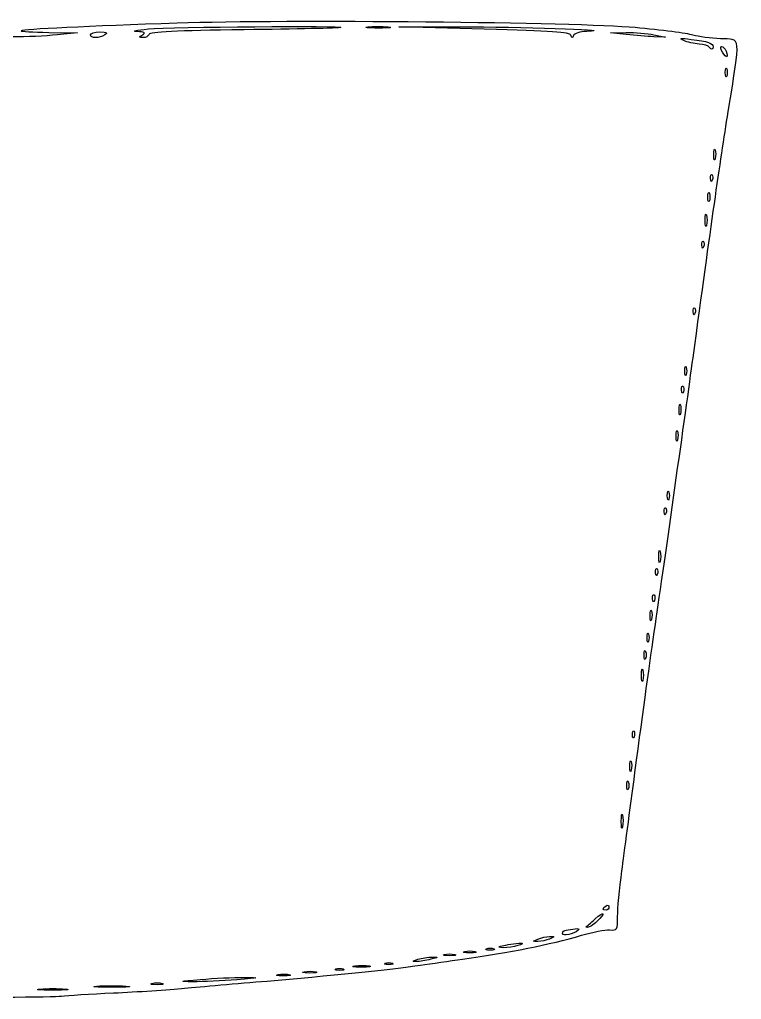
# Model space of a CAD drawing. Header units: centimetres. Extents: x -7.5 to 7.9, y -10 to 9.3.
# Drawn here: x 0.09 to 6.69, y -9.96 to -1.01 of the extents above; entities that cross this region are included whole.
import ezdxf

# ---------------------------------------------------------------- set-up
doc = ezdxf.new("R2010")
doc.units = ezdxf.units.CM
doc.header["$MEASUREMENT"] = 0
doc.layers.add('Layer 1', color=7, linetype='Continuous')

msp = doc.modelspace()

# ---------------------------------------------------------------- linework, layer by layer
at = {"layer": 'Layer 1'}
for points, knots in [([(-2.80407, -9.94347), (-2.94063, -9.93593), (-2.98985, -9.92486), (-2.96282, -9.90777), (-2.96282, -9.90777), (-2.93908, -9.89276), (-2.93606, -9.88284), (-2.95516, -9.88259), (-2.95516, -9.88259), (-2.97249, -9.88237), (-2.99323, -9.89281), (-3.00126, -9.90579), (-3.00126, -9.90579), (-3.01641, -9.93031), (-3.26708, -9.91933), (-3.51896, -9.88311), (-3.51896, -9.88311), (-3.51896, -9.88311), (-3.66448, -9.86218), (-3.66448, -9.86218), (-3.66448, -9.86218), (-3.66448, -9.86218), (-3.53439, -9.85896), (-3.53439, -9.85896), (-3.53439, -9.85896), (-3.35749, -9.85457), (-3.3885, -9.83956), (-3.61156, -9.82159), (-3.61156, -9.82159), (-3.72429, -9.81251), (-3.77089, -9.81524), (-3.73063, -9.82856), (-3.73063, -9.82856), (-3.73063, -9.82856), (-3.66448, -9.85045), (-3.66448, -9.85045), (-3.66448, -9.85045), (-3.66448, -9.85045), (-3.73063, -9.85294), (-3.73063, -9.85294), (-3.73063, -9.85294), (-3.82556, -9.8565), (-4.11349, -9.80556), (-4.20688, -9.76867), (-4.20688, -9.76867), (-4.2287, -9.76005), (-4.27038, -9.74922), (-4.29948, -9.74461), (-4.29948, -9.74461), (-4.33913, -9.73833), (-4.354, -9.71308), (-4.35878, -9.64385), (-4.35878, -9.64385), (-4.36739, -9.51935), (-4.40434, -9.33941), (-4.52443, -8.83708), (-4.52443, -8.83708), (-4.58009, -8.60425), (-4.65198, -8.30064), (-4.68418, -8.1624), (-4.68418, -8.1624), (-4.81545, -7.59886), (-4.98493, -6.89432), (-5.14561, -6.24417), (-5.14561, -6.24417), (-5.62101, -4.32068), (-5.64002, -4.23725), (-5.58271, -4.32594), (-5.58271, -4.32594), (-5.56702, -4.35021), (-5.5569, -4.35329), (-5.55666, -4.33387), (-5.55666, -4.33387), (-5.55643, -4.3164), (-5.57307, -4.29259), (-5.59362, -4.28095), (-5.59362, -4.28095), (-5.62329, -4.26415), (-5.84664, -3.42928), (-5.9355, -3.00302), (-5.9355, -3.00302), (-5.96528, -2.86016), (-6.13489, -2.21866), (-6.15982, -2.1546), (-6.15982, -2.1546), (-6.18861, -2.08062), (-6.1984, -1.9876), (-6.19405, -1.82915), (-6.19405, -1.82915), (-6.19164, -1.74117), (-6.18399, -1.72875), (-6.13938, -1.74041), (-6.13938, -1.74041), (-6.11085, -1.74787), (-6.00072, -1.73007), (-5.89464, -1.70086), (-5.89464, -1.70086), (-5.64237, -1.63137), (-5.58443, -1.62205), (-4.60375, -1.49311), (-4.60375, -1.49311), (-4.31817, -1.45556), (-4.03541, -1.43875), (-4.15396, -1.46636), (-4.15396, -1.46636), (-4.28132, -1.49603), (-4.15767, -1.49869), (-3.99521, -1.46979), (-3.99521, -1.46979), (-3.87817, -1.44896), (-3.87772, -1.44849), (-3.96875, -1.44225), (-3.96875, -1.44225), (-3.96875, -1.44225), (-4.06135, -1.43589), (-4.06135, -1.43589), (-4.06135, -1.43589), (-4.06135, -1.43589), (-3.95552, -1.414), (-3.95552, -1.414), (-3.95552, -1.414), (-3.89731, -1.40196), (-3.81397, -1.39283), (-3.77031, -1.39372), (-3.77031, -1.39372), (-3.77031, -1.39372), (-3.69094, -1.39532), (-3.69094, -1.39532), (-3.69094, -1.39532), (-3.69094, -1.39532), (-3.77031, -1.41775), (-3.77031, -1.41775), (-3.77031, -1.41775), (-3.84429, -1.43866), (-3.79716, -1.43768), (-3.45555, -1.41121), (-3.45555, -1.41121), (-3.42494, -1.40884), (-3.46538, -1.39874), (-3.54542, -1.38877), (-3.54542, -1.38877), (-3.64788, -1.37601), (-3.59308, -1.37139), (-3.36021, -1.37315), (-3.36021, -1.37315), (-3.17831, -1.37453), (-2.92232, -1.36431), (-2.79135, -1.35045), (-2.79135, -1.35045), (-2.56986, -1.327), (-2.56154, -1.32405), (-2.67229, -1.30821), (-2.67229, -1.30821), (-2.67229, -1.30821), (-2.79135, -1.29118), (-2.79135, -1.29118), (-2.79135, -1.29118), (-2.79135, -1.29118), (-2.68221, -1.2872), (-2.68221, -1.2872), (-2.68221, -1.2872), (-2.62219, -1.28502), (-2.53289, -1.27627), (-2.48378, -1.26777), (-2.48378, -1.26777), (-2.41615, -1.25607), (-2.40411, -1.25918), (-2.43417, -1.2806), (-2.43417, -1.2806), (-2.48121, -1.31412), (-2.28492, -1.31572), (-1.93146, -1.2847), (-1.93146, -1.2847), (-1.93146, -1.2847), (-1.70656, -1.26496), (-1.70656, -1.26496), (-1.70656, -1.26496), (-1.70656, -1.26496), (-1.905, -1.2561), (-1.905, -1.2561), (-1.905, -1.2561), (-1.905, -1.2561), (-2.10344, -1.24724), (-2.10344, -1.24724), (-2.10344, -1.24724), (-2.10344, -1.24724), (-1.905, -1.23205), (-1.905, -1.23205), (-1.905, -1.23205), (-1.79586, -1.2237), (-1.68527, -1.22651), (-1.65925, -1.23829), (-1.65925, -1.23829), (-1.58729, -1.27087), (-1.38781, -1.24982), (-1.39568, -1.21047), (-1.39568, -1.21047), (-1.40066, -1.18555), (-1.33867, -1.17863), (-1.14432, -1.1824), (-1.14432, -1.1824), (-1.14432, -1.1824), (-0.88635, -1.1874), (-0.88635, -1.1874), (-0.88635, -1.1874), (-0.88635, -1.1874), (-1.12448, -1.20385), (-1.12448, -1.20385), (-1.12448, -1.20385), (-1.12448, -1.20385), (-1.3626, -1.22031), (-1.3626, -1.22031), (-1.3626, -1.22031), (-1.3626, -1.22031), (-1.05833, -1.22244), (-1.05833, -1.22244), (-1.05833, -1.22244), (-0.89098, -1.22361), (-0.68263, -1.21571), (-0.59531, -1.20487), (-0.59531, -1.20487), (-0.59531, -1.20487), (-0.43656, -1.18518), (-0.43656, -1.18518), (-0.43656, -1.18518), (-0.43656, -1.18518), (-0.59531, -1.17775), (-0.59531, -1.17775), (-0.59531, -1.17775), (-0.59531, -1.17775), (-0.75406, -1.17033), (-0.75406, -1.17033), (-0.75406, -1.17033), (-0.75406, -1.17033), (-0.62177, -1.14972), (-0.62177, -1.14972), (-0.62177, -1.14972), (-0.54901, -1.13839), (-0.35851, -1.13001), (-0.19844, -1.13111), (-0.19844, -1.13111), (0.03473, -1.13271), (0.06367, -1.13665), (-0.05292, -1.15094), (-0.05292, -1.15094), (-0.18633, -1.16729), (-0.17973, -1.16886), (0.02646, -1.1698), (0.02646, -1.1698), (0.15015, -1.17036), (0.3347, -1.16227), (0.43656, -1.15181), (0.43656, -1.15181), (0.43656, -1.15181), (0.62177, -1.13281), (0.62177, -1.13281), (0.62177, -1.13281), (0.62177, -1.13281), (0.35939, -1.12864), (0.35939, -1.12864), (0.35939, -1.12864), (0.21508, -1.12635), (0.10197, -1.11978), (0.10804, -1.11405), (0.10804, -1.11405), (0.12144, -1.10136), (0.73133, -1.07187), (1.53458, -1.04505), (1.53458, -1.04505), (2.52279, -1.01207), (5.20861, -1.038), (5.715, -1.08542), (5.715, -1.08542), (5.95511, -1.10791), (6.19323, -1.13846), (6.24417, -1.15331), (6.24417, -1.15331), (6.2951, -1.16817), (6.40821, -1.1831), (6.49552, -1.1865), (6.49552, -1.1865), (6.68691, -1.19395), (6.68089, -1.13736), (6.56628, -1.85208), (6.56628, -1.85208), (6.48939, -2.3316), (6.41249, -2.86984), (6.24499, -4.10104), (6.24499, -4.10104), (6.17962, -4.58152), (5.98369, -5.96738), (5.90084, -6.53521), (5.90084, -6.53521), (5.84837, -6.89485), (5.7949, -7.28276), (5.71485, -7.88458), (5.71485, -7.88458), (5.67033, -8.21928), (5.61634, -8.62409), (5.59489, -8.78417), (5.59489, -8.78417), (5.57343, -8.94424), (5.55596, -9.13195), (5.55606, -9.20131), (5.55606, -9.20131), (5.55624, -9.32238), (5.55335, -9.32722), (5.48349, -9.32284), (5.48349, -9.32284), (5.44347, -9.32032), (5.32739, -9.3425), (5.22552, -9.37212), (5.22552, -9.37212), (4.93365, -9.45697), (4.57237, -9.52951), (4.14073, -9.58989), (4.14073, -9.58989), (4.02431, -9.60618), (3.85167, -9.63067), (3.75708, -9.64431), (3.75708, -9.64431), (3.49204, -9.68253), (2.89515, -9.74425), (2.35479, -9.7893), (2.35479, -9.7893), (2.08558, -9.81175), (1.74625, -9.84136), (1.60073, -9.85511), (1.60073, -9.85511), (1.45521, -9.86885), (1.16351, -9.88799), (0.9525, -9.89764), (0.9525, -9.89764), (0.74149, -9.90728), (0.52718, -9.92033), (0.47625, -9.92663), (0.47625, -9.92663), (0.35024, -9.94222), (-2.55651, -9.95715), (-2.80407, -9.94347)], [0, 0, 0, 0, 0.0116279, 0.0116279, 0.0116279, 0.0116279, 0.0232558, 0.0232558, 0.0232558, 0.0232558, 0.0348837, 0.0348837, 0.0348837, 0.0348837, 0.0465116, 0.0465116, 0.0465116, 0.0465116, 0.0581395, 0.0581395, 0.0581395, 0.0581395, 0.0697674, 0.0697674, 0.0697674, 0.0697674, 0.0813953, 0.0813953, 0.0813953, 0.0813953, 0.0930233, 0.0930233, 0.0930233, 0.0930233, 0.1046512, 0.1046512, 0.1046512, 0.1046512, 0.1162791, 0.1162791, 0.1162791, 0.1162791, 0.127907, 0.127907, 0.127907, 0.127907, 0.1395349, 0.1395349, 0.1395349, 0.1395349, 0.1511628, 0.1511628, 0.1511628, 0.1511628, 0.1627907, 0.1627907, 0.1627907, 0.1627907, 0.1744186, 0.1744186, 0.1744186, 0.1744186, 0.1860465, 0.1860465, 0.1860465, 0.1860465, 0.1976744, 0.1976744, 0.1976744, 0.1976744, 0.2093023, 0.2093023, 0.2093023, 0.2093023, 0.2209302, 0.2209302, 0.2209302, 0.2209302, 0.2325581, 0.2325581, 0.2325581, 0.2325581, 0.244186, 0.244186, 0.244186, 0.244186, 0.255814, 0.255814, 0.255814, 0.255814, 0.2674419, 0.2674419, 0.2674419, 0.2674419, 0.2790698, 0.2790698, 0.2790698, 0.2790698, 0.2906977, 0.2906977, 0.2906977, 0.2906977, 0.3023256, 0.3023256, 0.3023256, 0.3023256, 0.3139535, 0.3139535, 0.3139535, 0.3139535, 0.3255814, 0.3255814, 0.3255814, 0.3255814, 0.3372093, 0.3372093, 0.3372093, 0.3372093, 0.3488372, 0.3488372, 0.3488372, 0.3488372, 0.3604651, 0.3604651, 0.3604651, 0.3604651, 0.372093, 0.372093, 0.372093, 0.372093, 0.3837209, 0.3837209, 0.3837209, 0.3837209, 0.3953488, 0.3953488, 0.3953488, 0.3953488, 0.4069767, 0.4069767, 0.4069767, 0.4069767, 0.4186047, 0.4186047, 0.4186047, 0.4186047, 0.4302326, 0.4302326, 0.4302326, 0.4302326, 0.4418605, 0.4418605, 0.4418605, 0.4418605, 0.4534884, 0.4534884, 0.4534884, 0.4534884, 0.4651163, 0.4651163, 0.4651163, 0.4651163, 0.4767442, 0.4767442, 0.4767442, 0.4767442, 0.4883721, 0.4883721, 0.4883721, 0.4883721, 0.5, 0.5, 0.5, 0.5, 0.5116279, 0.5116279, 0.5116279, 0.5116279, 0.5232558, 0.5232558, 0.5232558, 0.5232558, 0.5348837, 0.5348837, 0.5348837, 0.5348837, 0.5465116, 0.5465116, 0.5465116, 0.5465116, 0.5581395, 0.5581395, 0.5581395, 0.5581395, 0.5697674, 0.5697674, 0.5697674, 0.5697674, 0.5813953, 0.5813953, 0.5813953, 0.5813953, 0.5930233, 0.5930233, 0.5930233, 0.5930233, 0.6046512, 0.6046512, 0.6046512, 0.6046512, 0.6162791, 0.6162791, 0.6162791, 0.6162791, 0.627907, 0.627907, 0.627907, 0.627907, 0.6395349, 0.6395349, 0.6395349, 0.6395349, 0.6511628, 0.6511628, 0.6511628, 0.6511628, 0.6627907, 0.6627907, 0.6627907, 0.6627907, 0.6744186, 0.6744186, 0.6744186, 0.6744186, 0.6860465, 0.6860465, 0.6860465, 0.6860465, 0.6976744, 0.6976744, 0.6976744, 0.6976744, 0.7093023, 0.7093023, 0.7093023, 0.7093023, 0.7209302, 0.7209302, 0.7209302, 0.7209302, 0.7325581, 0.7325581, 0.7325581, 0.7325581, 0.744186, 0.744186, 0.744186, 0.744186, 0.755814, 0.755814, 0.755814, 0.755814, 0.7674419, 0.7674419, 0.7674419, 0.7674419, 0.7790698, 0.7790698, 0.7790698, 0.7790698, 0.7906977, 0.7906977, 0.7906977, 0.7906977, 0.8023256, 0.8023256, 0.8023256, 0.8023256, 0.8139535, 0.8139535, 0.8139535, 0.8139535, 0.8255814, 0.8255814, 0.8255814, 0.8255814, 0.8372093, 0.8372093, 0.8372093, 0.8372093, 0.8488372, 0.8488372, 0.8488372, 0.8488372, 0.8604651, 0.8604651, 0.8604651, 0.8604651, 0.872093, 0.872093, 0.872093, 0.872093, 0.8837209, 0.8837209, 0.8837209, 0.8837209, 0.8953488, 0.8953488, 0.8953488, 0.8953488, 0.9069767, 0.9069767, 0.9069767, 0.9069767, 0.9186047, 0.9186047, 0.9186047, 0.9186047, 0.9302326, 0.9302326, 0.9302326, 0.9302326, 0.9418605, 0.9418605, 0.9418605, 0.9418605, 0.9534884, 0.9534884, 0.9534884, 0.9534884, 0.9651163, 0.9651163, 0.9651163, 0.9651163, 0.9767442, 0.9767442, 0.9767442, 0.9767442, 1, 1, 1, 1]), ([(1.27582, -1.14672), (1.28319, -1.1246), (1.52554, -1.11301), (2.14453, -1.10515), (2.14453, -1.10515), (2.6167, -1.09916), (3.01493, -1.08993), (3.02948, -1.08465), (3.02948, -1.08465), (3.08031, -1.06619), (1.46672, -1.07758), (1.27, -1.09706), (1.27, -1.09706), (1.16086, -1.10787), (1.11323, -1.11865), (1.16417, -1.121), (1.16417, -1.121), (1.23447, -1.12426), (1.24721, -1.13147), (1.21708, -1.15094), (1.21708, -1.15094), (1.18276, -1.17312), (1.18335, -1.17664), (1.22149, -1.17699), (1.22149, -1.17699), (1.24575, -1.17721), (1.27019, -1.16359), (1.27582, -1.14672)], [0, 0, 0, 0, 0.125, 0.125, 0.125, 0.125, 0.25, 0.25, 0.25, 0.25, 0.375, 0.375, 0.375, 0.375, 0.5, 0.5, 0.5, 0.5, 0.625, 0.625, 0.625, 0.625, 0.75, 0.75, 0.75, 0.75, 1, 1, 1, 1]), ([(3.45884, -1.07871), (3.40394, -1.07298), (3.3206, -1.07308), (3.27363, -1.07893), (3.27363, -1.07893), (3.22666, -1.08477), (3.27157, -1.08946), (3.37344, -1.08934), (3.37344, -1.08934), (3.4753, -1.08922), (3.51373, -1.08444), (3.45884, -1.07871)], [0, 0, 0, 0, 0.25, 0.25, 0.25, 0.25, 0.5, 0.5, 0.5, 0.5, 1, 1, 1, 1]), ([(0.87313, -1.15094), (0.90324, -1.13147), (0.89207, -1.12519), (0.82682, -1.12488), (0.82682, -1.12488), (0.77953, -1.12466), (0.74083, -1.13639), (0.74083, -1.15094), (0.74083, -1.15094), (0.74083, -1.18454), (0.82112, -1.18454), (0.87313, -1.15094)], [0, 0, 0, 0, 0.25, 0.25, 0.25, 0.25, 0.5, 0.5, 0.5, 0.5, 1, 1, 1, 1]), ([(5.27403, -1.12049), (5.57631, -1.10956), (4.79839, -1.07872), (4.2201, -1.07871), (4.2201, -1.07871), (4.2201, -1.07871), (3.55865, -1.07869), (3.55865, -1.07869), (3.55865, -1.07869), (3.55865, -1.07869), (4.33838, -1.09922), (4.33838, -1.09922), (4.33838, -1.09922), (4.95247, -1.11538), (5.12062, -1.12727), (5.12992, -1.15518), (5.12992, -1.15518), (5.13895, -1.18227), (5.14433, -1.18283), (5.15276, -1.15755), (5.15276, -1.15755), (5.15891, -1.1391), (5.21251, -1.12272), (5.27403, -1.12049)], [0, 0, 0, 0, 0.1428571, 0.1428571, 0.1428571, 0.1428571, 0.2857143, 0.2857143, 0.2857143, 0.2857143, 0.4285714, 0.4285714, 0.4285714, 0.4285714, 0.5714286, 0.5714286, 0.5714286, 0.5714286, 0.7142857, 0.7142857, 0.7142857, 0.7142857, 1, 1, 1, 1]), ([(5.88698, -1.15015), (5.82877, -1.13771), (5.71566, -1.12878), (5.63563, -1.13032), (5.63563, -1.13032), (5.63563, -1.13032), (5.4901, -1.1331), (5.4901, -1.1331), (5.4901, -1.1331), (5.4901, -1.1331), (5.63563, -1.14864), (5.63563, -1.14864), (5.63563, -1.14864), (5.71566, -1.15718), (5.82877, -1.1661), (5.88698, -1.16847), (5.88698, -1.16847), (5.88698, -1.16847), (5.99281, -1.17278), (5.99281, -1.17278), (5.99281, -1.17278), (5.99281, -1.17278), (5.88698, -1.15015), (5.88698, -1.15015)], [0, 0, 0, 0, 0.1428571, 0.1428571, 0.1428571, 0.1428571, 0.2857143, 0.2857143, 0.2857143, 0.2857143, 0.4285714, 0.4285714, 0.4285714, 0.4285714, 0.5714286, 0.5714286, 0.5714286, 0.5714286, 0.7142857, 0.7142857, 0.7142857, 0.7142857, 1, 1, 1, 1]), ([(6.42938, -1.2596), (6.42938, -1.22741), (6.38001, -1.21095), (6.22771, -1.19235), (6.22771, -1.19235), (6.12842, -1.18022), (6.11272, -1.18271), (6.15965, -1.20314), (6.15965, -1.20314), (6.1932, -1.21775), (6.25661, -1.23244), (6.30057, -1.23579), (6.30057, -1.23579), (6.34452, -1.23913), (6.38623, -1.25118), (6.39326, -1.26255), (6.39326, -1.26255), (6.41041, -1.2903), (6.42938, -1.28875), (6.42938, -1.2596)], [0, 0, 0, 0, 0.1666667, 0.1666667, 0.1666667, 0.1666667, 0.3333333, 0.3333333, 0.3333333, 0.3333333, 0.5, 0.5, 0.5, 0.5, 0.6666667, 0.6666667, 0.6666667, 0.6666667, 1, 1, 1, 1]), ([(6.54623, -1.30025), (6.53705, -1.27633), (6.51881, -1.25677), (6.5057, -1.25677), (6.5057, -1.25677), (6.49258, -1.25677), (6.49638, -1.28004), (6.51414, -1.30848), (6.51414, -1.30848), (6.55159, -1.36845), (6.57054, -1.36359), (6.54623, -1.30025)], [0, 0, 0, 0, 0.25, 0.25, 0.25, 0.25, 0.5, 0.5, 0.5, 0.5, 1, 1, 1, 1]), ([(6.55273, -1.46182), (6.54539, -1.44363), (6.53939, -1.45852), (6.53939, -1.4949), (6.53939, -1.4949), (6.53939, -1.53128), (6.54539, -1.54616), (6.55273, -1.52797), (6.55273, -1.52797), (6.56007, -1.50978), (6.56007, -1.48001), (6.55273, -1.46182)], [0, 0, 0, 0, 0.25, 0.25, 0.25, 0.25, 0.5, 0.5, 0.5, 0.5, 1, 1, 1, 1]), ([(6.44673, -2.20215), (6.43948, -2.18424), (6.43399, -2.2053), (6.43453, -2.24896), (6.43453, -2.24896), (6.43507, -2.29261), (6.441, -2.30727), (6.44771, -2.28153), (6.44771, -2.28153), (6.45442, -2.25578), (6.45398, -2.22007), (6.44673, -2.20215)], [0, 0, 0, 0, 0.25, 0.25, 0.25, 0.25, 0.5, 0.5, 0.5, 0.5, 1, 1, 1, 1]), ([(6.4189, -2.4281), (6.41011, -2.41931), (6.40386, -2.43494), (6.40501, -2.46283), (6.40501, -2.46283), (6.40628, -2.49365), (6.41254, -2.49992), (6.42099, -2.47882), (6.42099, -2.47882), (6.42863, -2.45972), (6.42769, -2.4369), (6.4189, -2.4281)], [0, 0, 0, 0, 0.25, 0.25, 0.25, 0.25, 0.5, 0.5, 0.5, 0.5, 1, 1, 1, 1]), ([(6.39398, -2.59953), (6.38664, -2.58134), (6.38064, -2.59622), (6.38064, -2.6326), (6.38064, -2.6326), (6.38064, -2.66898), (6.38664, -2.68387), (6.39398, -2.66568), (6.39398, -2.66568), (6.40132, -2.64749), (6.40132, -2.61772), (6.39398, -2.59953)], [0, 0, 0, 0, 0.25, 0.25, 0.25, 0.25, 0.5, 0.5, 0.5, 0.5, 1, 1, 1, 1]), ([(6.36824, -2.79797), (6.36158, -2.7725), (6.35614, -2.79334), (6.35614, -2.84427), (6.35614, -2.84427), (6.35614, -2.8952), (6.36158, -2.91604), (6.36824, -2.89057), (6.36824, -2.89057), (6.37489, -2.86511), (6.37489, -2.82343), (6.36824, -2.79797)], [0, 0, 0, 0, 0.25, 0.25, 0.25, 0.25, 0.5, 0.5, 0.5, 0.5, 1, 1, 1, 1]), ([(6.33953, -3.03664), (6.33074, -3.02785), (6.32448, -3.04348), (6.32563, -3.07137), (6.32563, -3.07137), (6.3269, -3.10219), (6.33317, -3.10846), (6.34162, -3.08736), (6.34162, -3.08736), (6.34926, -3.06826), (6.34832, -3.04544), (6.33953, -3.03664)], [0, 0, 0, 0, 0.25, 0.25, 0.25, 0.25, 0.5, 0.5, 0.5, 0.5, 1, 1, 1, 1]), ([(6.26015, -3.64519), (6.25136, -3.63639), (6.24511, -3.65202), (6.24626, -3.67991), (6.24626, -3.67991), (6.24753, -3.71074), (6.25379, -3.71701), (6.26224, -3.6959), (6.26224, -3.6959), (6.26988, -3.6768), (6.26894, -3.65398), (6.26015, -3.64519)], [0, 0, 0, 0, 0.25, 0.25, 0.25, 0.25, 0.5, 0.5, 0.5, 0.5, 1, 1, 1, 1]), ([(6.18231, -4.18703), (6.17497, -4.16884), (6.16897, -4.18372), (6.16897, -4.2201), (6.16897, -4.2201), (6.16897, -4.25648), (6.17497, -4.27137), (6.18231, -4.25318), (6.18231, -4.25318), (6.18965, -4.23499), (6.18965, -4.20522), (6.18231, -4.18703)], [0, 0, 0, 0, 0.25, 0.25, 0.25, 0.25, 0.5, 0.5, 0.5, 0.5, 1, 1, 1, 1]), ([(6.15432, -4.35956), (6.14553, -4.35077), (6.13927, -4.3664), (6.14042, -4.39429), (6.14042, -4.39429), (6.14169, -4.42511), (6.14796, -4.43138), (6.15641, -4.41027), (6.15641, -4.41027), (6.16405, -4.39117), (6.16311, -4.36835), (6.15432, -4.35956)], [0, 0, 0, 0, 0.25, 0.25, 0.25, 0.25, 0.5, 0.5, 0.5, 0.5, 1, 1, 1, 1]), ([(6.12923, -4.53049), (6.12198, -4.51257), (6.11649, -4.53364), (6.11703, -4.57729), (6.11703, -4.57729), (6.11757, -4.62095), (6.1235, -4.6356), (6.13021, -4.60986), (6.13021, -4.60986), (6.13692, -4.58412), (6.13648, -4.5484), (6.12923, -4.53049)], [0, 0, 0, 0, 0.25, 0.25, 0.25, 0.25, 0.5, 0.5, 0.5, 0.5, 1, 1, 1, 1]), ([(6.10277, -4.76861), (6.09552, -4.7507), (6.09004, -4.77176), (6.09057, -4.81542), (6.09057, -4.81542), (6.09111, -4.85907), (6.09704, -4.87373), (6.10375, -4.84799), (6.10375, -4.84799), (6.11046, -4.82224), (6.11002, -4.78652), (6.10277, -4.76861)], [0, 0, 0, 0, 0.25, 0.25, 0.25, 0.25, 0.5, 0.5, 0.5, 0.5, 1, 1, 1, 1]), ([(6.02356, -5.32474), (6.01622, -5.30655), (6.01022, -5.32143), (6.01022, -5.35781), (6.01022, -5.35781), (6.01022, -5.39419), (6.01622, -5.40908), (6.02356, -5.39089), (6.02356, -5.39089), (6.0309, -5.3727), (6.0309, -5.34293), (6.02356, -5.32474)], [0, 0, 0, 0, 0.25, 0.25, 0.25, 0.25, 0.5, 0.5, 0.5, 0.5, 1, 1, 1, 1]), ([(5.99557, -5.47081), (5.98678, -5.46202), (5.98052, -5.47765), (5.98167, -5.50554), (5.98167, -5.50554), (5.98294, -5.53636), (5.98921, -5.54263), (5.99766, -5.52152), (5.99766, -5.52152), (6.0053, -5.50242), (6.00436, -5.4796), (5.99557, -5.47081)], [0, 0, 0, 0, 0.25, 0.25, 0.25, 0.25, 0.5, 0.5, 0.5, 0.5, 1, 1, 1, 1]), ([(5.94491, -5.86714), (5.93825, -5.84167), (5.93281, -5.86251), (5.93281, -5.91344), (5.93281, -5.91344), (5.93281, -5.96437), (5.93825, -5.98521), (5.94491, -5.95974), (5.94491, -5.95974), (5.95156, -5.93427), (5.95156, -5.8926), (5.94491, -5.86714)], [0, 0, 0, 0, 0.25, 0.25, 0.25, 0.25, 0.5, 0.5, 0.5, 0.5, 1, 1, 1, 1]), ([(5.91619, -6.02644), (5.9074, -6.01764), (5.90115, -6.03327), (5.9023, -6.06116), (5.9023, -6.06116), (5.90357, -6.09199), (5.90984, -6.09826), (5.91828, -6.07715), (5.91828, -6.07715), (5.92593, -6.05805), (5.92499, -6.03523), (5.91619, -6.02644)], [0, 0, 0, 0, 0.25, 0.25, 0.25, 0.25, 0.5, 0.5, 0.5, 0.5, 1, 1, 1, 1]), ([(5.88974, -6.26456), (5.88094, -6.25577), (5.87469, -6.2714), (5.87584, -6.29929), (5.87584, -6.29929), (5.87711, -6.33011), (5.88338, -6.33638), (5.89182, -6.31527), (5.89182, -6.31527), (5.89947, -6.29617), (5.89853, -6.27335), (5.88974, -6.26456)], [0, 0, 0, 0, 0.25, 0.25, 0.25, 0.25, 0.5, 0.5, 0.5, 0.5, 1, 1, 1, 1]), ([(5.86465, -6.40903), (5.8574, -6.39111), (5.85191, -6.41218), (5.85245, -6.45583), (5.85245, -6.45583), (5.85299, -6.49949), (5.85892, -6.51415), (5.86563, -6.4884), (5.86563, -6.4884), (5.87234, -6.46266), (5.87189, -6.42694), (5.86465, -6.40903)], [0, 0, 0, 0, 0.25, 0.25, 0.25, 0.25, 0.5, 0.5, 0.5, 0.5, 1, 1, 1, 1]), ([(5.83836, -6.6212), (5.83102, -6.60301), (5.82501, -6.61789), (5.82501, -6.65427), (5.82501, -6.65427), (5.82501, -6.69065), (5.83102, -6.70553), (5.83836, -6.68734), (5.83836, -6.68734), (5.8457, -6.66915), (5.8457, -6.63939), (5.83836, -6.6212)], [0, 0, 0, 0, 0.25, 0.25, 0.25, 0.25, 0.5, 0.5, 0.5, 0.5, 1, 1, 1, 1]), ([(5.8119, -6.77995), (5.80456, -6.76176), (5.79855, -6.77664), (5.79855, -6.81302), (5.79855, -6.81302), (5.79855, -6.8494), (5.80456, -6.86428), (5.8119, -6.84609), (5.8119, -6.84609), (5.81924, -6.8279), (5.81924, -6.79814), (5.8119, -6.77995)], [0, 0, 0, 0, 0.25, 0.25, 0.25, 0.25, 0.5, 0.5, 0.5, 0.5, 1, 1, 1, 1]), ([(5.78616, -6.95193), (5.7795, -6.92646), (5.77406, -6.9473), (5.77406, -6.99823), (5.77406, -6.99823), (5.77406, -7.04916), (5.7795, -7.07), (5.78616, -7.04453), (5.78616, -7.04453), (5.79281, -7.01907), (5.79281, -6.97739), (5.78616, -6.95193)], [0, 0, 0, 0, 0.25, 0.25, 0.25, 0.25, 0.5, 0.5, 0.5, 0.5, 1, 1, 1, 1]), ([(5.70453, -7.5081), (5.69574, -7.49931), (5.68948, -7.51494), (5.69063, -7.54283), (5.69063, -7.54283), (5.6919, -7.57365), (5.69817, -7.57992), (5.70662, -7.55882), (5.70662, -7.55882), (5.71426, -7.53972), (5.71332, -7.5169), (5.70453, -7.5081)], [0, 0, 0, 0, 0.25, 0.25, 0.25, 0.25, 0.5, 0.5, 0.5, 0.5, 1, 1, 1, 1]), ([(5.67944, -7.78486), (5.67219, -7.76695), (5.6667, -7.78801), (5.66724, -7.83167), (5.66724, -7.83167), (5.66778, -7.87532), (5.67371, -7.88998), (5.68042, -7.86424), (5.68042, -7.86424), (5.68713, -7.83849), (5.68669, -7.80277), (5.67944, -7.78486)], [0, 0, 0, 0, 0.25, 0.25, 0.25, 0.25, 0.5, 0.5, 0.5, 0.5, 1, 1, 1, 1]), ([(5.65315, -7.97057), (5.64581, -7.95238), (5.6398, -7.96727), (5.6398, -8.00365), (5.6398, -8.00365), (5.6398, -8.04003), (5.64581, -8.05491), (5.65315, -8.03672), (5.65315, -8.03672), (5.66049, -8.01853), (5.66049, -7.98876), (5.65315, -7.97057)], [0, 0, 0, 0, 0.25, 0.25, 0.25, 0.25, 0.5, 0.5, 0.5, 0.5, 1, 1, 1, 1]), ([(5.60089, -8.27454), (5.59427, -8.24924), (5.58909, -8.27617), (5.58938, -8.33438), (5.58938, -8.33438), (5.58967, -8.39258), (5.59509, -8.41328), (5.60142, -8.38037), (5.60142, -8.38037), (5.60775, -8.34746), (5.60751, -8.29983), (5.60089, -8.27454)], [0, 0, 0, 0, 0.25, 0.25, 0.25, 0.25, 0.5, 0.5, 0.5, 0.5, 1, 1, 1, 1]), ([(5.47688, -9.11333), (5.47688, -9.09792), (5.46497, -9.09267), (5.45042, -9.10167), (5.45042, -9.10167), (5.41651, -9.12262), (5.41651, -9.14135), (5.45042, -9.14135), (5.45042, -9.14135), (5.46497, -9.14135), (5.47688, -9.12875), (5.47688, -9.11333)], [0, 0, 0, 0, 0.25, 0.25, 0.25, 0.25, 0.5, 0.5, 0.5, 0.5, 1, 1, 1, 1]), ([(5.36605, -9.24616), (5.45029, -9.16768), (5.43715, -9.14696), (5.3512, -9.22273), (5.3512, -9.22273), (5.31118, -9.25801), (5.27348, -9.28985), (5.26741, -9.29349), (5.26741, -9.29349), (5.26135, -9.29713), (5.26803, -9.3001), (5.28227, -9.3001), (5.28227, -9.3001), (5.2965, -9.3001), (5.3342, -9.27583), (5.36605, -9.24616)], [0, 0, 0, 0, 0.2, 0.2, 0.2, 0.2, 0.4, 0.4, 0.4, 0.4, 0.6, 0.6, 0.6, 0.6, 1, 1, 1, 1]), ([(4.93448, -9.40594), (4.9874, -9.3832), (4.9874, -9.3832), (4.93448, -9.3832), (4.93448, -9.3832), (4.90538, -9.3832), (4.85775, -9.39343), (4.82865, -9.40594), (4.82865, -9.40594), (4.77573, -9.42868), (4.77573, -9.42868), (4.82865, -9.42868), (4.82865, -9.42868), (4.85775, -9.42868), (4.90538, -9.41844), (4.93448, -9.40594)], [0, 0, 0, 0, 0.2, 0.2, 0.2, 0.2, 0.4, 0.4, 0.4, 0.4, 0.6, 0.6, 0.6, 0.6, 1, 1, 1, 1]), ([(5.19591, -9.32542), (5.20872, -9.31351), (5.19682, -9.30799), (5.16945, -9.31314), (5.16945, -9.31314), (5.14208, -9.3183), (5.1048, -9.32342), (5.08661, -9.32454), (5.08661, -9.32454), (5.06842, -9.32565), (5.05354, -9.33927), (5.05354, -9.3548), (5.05354, -9.3548), (5.05354, -9.38469), (5.15456, -9.36384), (5.19591, -9.32542)], [0, 0, 0, 0, 0.2, 0.2, 0.2, 0.2, 0.4, 0.4, 0.4, 0.4, 0.6, 0.6, 0.6, 0.6, 1, 1, 1, 1]), ([(4.6699, -9.45816), (4.70523, -9.44252), (4.68325, -9.43996), (4.60375, -9.45048), (4.60375, -9.45048), (4.53827, -9.45913), (4.47973, -9.47051), (4.47366, -9.47577), (4.47366, -9.47577), (4.45068, -9.49567), (4.61936, -9.48054), (4.6699, -9.45816)], [0, 0, 0, 0, 0.25, 0.25, 0.25, 0.25, 0.5, 0.5, 0.5, 0.5, 1, 1, 1, 1]), ([(3.84969, -9.59115), (3.92099, -9.573), (3.92233, -9.5709), (3.86292, -9.57046), (3.86292, -9.57046), (3.82654, -9.57018), (3.76701, -9.57949), (3.73063, -9.59115), (3.73063, -9.59115), (3.67879, -9.60775), (3.67593, -9.61222), (3.7174, -9.61184), (3.7174, -9.61184), (3.7465, -9.61157), (3.80603, -9.60225), (3.84969, -9.59115)], [0, 0, 0, 0, 0.2, 0.2, 0.2, 0.2, 0.4, 0.4, 0.4, 0.4, 0.6, 0.6, 0.6, 0.6, 1, 1, 1, 1]), ([(4.06797, -9.54645), (4.0425, -9.53979), (4.00083, -9.53979), (3.97536, -9.54645), (3.97536, -9.54645), (3.9499, -9.5531), (3.97073, -9.55855), (4.02167, -9.55855), (4.02167, -9.55855), (4.0726, -9.55855), (4.09343, -9.5531), (4.06797, -9.54645)], [0, 0, 0, 0, 0.25, 0.25, 0.25, 0.25, 0.5, 0.5, 0.5, 0.5, 1, 1, 1, 1]), ([(4.25318, -9.51999), (4.22771, -9.51334), (4.18604, -9.51334), (4.16057, -9.51999), (4.16057, -9.51999), (4.13511, -9.52665), (4.15594, -9.53209), (4.20688, -9.53209), (4.20688, -9.53209), (4.25781, -9.53209), (4.27864, -9.52665), (4.25318, -9.51999)], [0, 0, 0, 0, 0.25, 0.25, 0.25, 0.25, 0.5, 0.5, 0.5, 0.5, 1, 1, 1, 1]), ([(4.42516, -9.49425), (4.40697, -9.48691), (4.3772, -9.48691), (4.35901, -9.49425), (4.35901, -9.49425), (4.34082, -9.50159), (4.3557, -9.50759), (4.39208, -9.50759), (4.39208, -9.50759), (4.42846, -9.50759), (4.44335, -9.50159), (4.42516, -9.49425)], [0, 0, 0, 0, 0.25, 0.25, 0.25, 0.25, 0.5, 0.5, 0.5, 0.5, 1, 1, 1, 1]), ([(3.28781, -9.6519), (3.25527, -9.64562), (3.19574, -9.64545), (3.15552, -9.65153), (3.15552, -9.65153), (3.1153, -9.65762), (3.14193, -9.66275), (3.21469, -9.66295), (3.21469, -9.66295), (3.28745, -9.66315), (3.32035, -9.65818), (3.28781, -9.6519)], [0, 0, 0, 0, 0.25, 0.25, 0.25, 0.25, 0.5, 0.5, 0.5, 0.5, 1, 1, 1, 1]), ([(3.49911, -9.62654), (3.48092, -9.6192), (3.45116, -9.6192), (3.43297, -9.62654), (3.43297, -9.62654), (3.41478, -9.63388), (3.42966, -9.63988), (3.46604, -9.63988), (3.46604, -9.63988), (3.50242, -9.63988), (3.5173, -9.63388), (3.49911, -9.62654)], [0, 0, 0, 0, 0.25, 0.25, 0.25, 0.25, 0.5, 0.5, 0.5, 0.5, 1, 1, 1, 1]), ([(2.56015, -9.73172), (2.53486, -9.72509), (2.48723, -9.72485), (2.45432, -9.73118), (2.45432, -9.73118), (2.42141, -9.73751), (2.4421, -9.74293), (2.50031, -9.74322), (2.50031, -9.74322), (2.55852, -9.74352), (2.58545, -9.73834), (2.56015, -9.73172)], [0, 0, 0, 0, 0.25, 0.25, 0.25, 0.25, 0.5, 0.5, 0.5, 0.5, 1, 1, 1, 1]), ([(2.79828, -9.70526), (2.77298, -9.69864), (2.72536, -9.6984), (2.69244, -9.70472), (2.69244, -9.70472), (2.65953, -9.71105), (2.68023, -9.71647), (2.73844, -9.71677), (2.73844, -9.71677), (2.79665, -9.71706), (2.82357, -9.71188), (2.79828, -9.70526)], [0, 0, 0, 0, 0.25, 0.25, 0.25, 0.25, 0.5, 0.5, 0.5, 0.5, 1, 1, 1, 1]), ([(3.04932, -9.67946), (3.03113, -9.67212), (3.00137, -9.67212), (2.98318, -9.67946), (2.98318, -9.67946), (2.96499, -9.6868), (2.97987, -9.6928), (3.01625, -9.6928), (3.01625, -9.6928), (3.05263, -9.6928), (3.06751, -9.6868), (3.04932, -9.67946)], [0, 0, 0, 0, 0.25, 0.25, 0.25, 0.25, 0.5, 0.5, 0.5, 0.5, 1, 1, 1, 1]), ([(1.06406, -9.83619), (0.98717, -9.83083), (0.86811, -9.83089), (0.79948, -9.83632), (0.79948, -9.83632), (0.73084, -9.84175), (0.79375, -9.84613), (0.93927, -9.84607), (0.93927, -9.84607), (1.08479, -9.846), (1.14095, -9.84155), (1.06406, -9.83619)], [0, 0, 0, 0, 0.25, 0.25, 0.25, 0.25, 0.5, 0.5, 0.5, 0.5, 1, 1, 1, 1]), ([(1.39568, -9.81103), (1.37021, -9.80438), (1.32854, -9.80438), (1.30307, -9.81103), (1.30307, -9.81103), (1.27761, -9.81769), (1.29844, -9.82313), (1.34938, -9.82313), (1.34938, -9.82313), (1.40031, -9.82313), (1.42114, -9.81769), (1.39568, -9.81103)], [0, 0, 0, 0, 0.25, 0.25, 0.25, 0.25, 0.5, 0.5, 0.5, 0.5, 1, 1, 1, 1]), ([(2.07698, -9.77774), (2.29606, -9.75984), (2.30135, -9.75815), (2.14313, -9.75671), (2.14313, -9.75671), (2.04854, -9.75585), (1.86994, -9.76403), (1.74625, -9.77488), (1.74625, -9.77488), (1.54738, -9.79234), (1.53973, -9.79477), (1.6801, -9.79591), (1.6801, -9.79591), (1.76742, -9.79663), (1.94601, -9.78845), (2.07698, -9.77774)], [0, 0, 0, 0, 0.2, 0.2, 0.2, 0.2, 0.4, 0.4, 0.4, 0.4, 0.6, 0.6, 0.6, 0.6, 1, 1, 1, 1]), ([(0.50932, -9.86281), (0.44748, -9.85724), (0.34627, -9.85724), (0.28443, -9.86281), (0.28443, -9.86281), (0.22258, -9.86838), (0.27318, -9.87294), (0.39688, -9.87294), (0.39688, -9.87294), (0.52057, -9.87294), (0.57117, -9.86838), (0.50932, -9.86281)], [0, 0, 0, 0, 0.25, 0.25, 0.25, 0.25, 0.5, 0.5, 0.5, 0.5, 1, 1, 1, 1])]:
    msp.add_open_spline(points, degree=3, knots=knots, dxfattribs=at)

doc.saveas('drawing.dxf')
